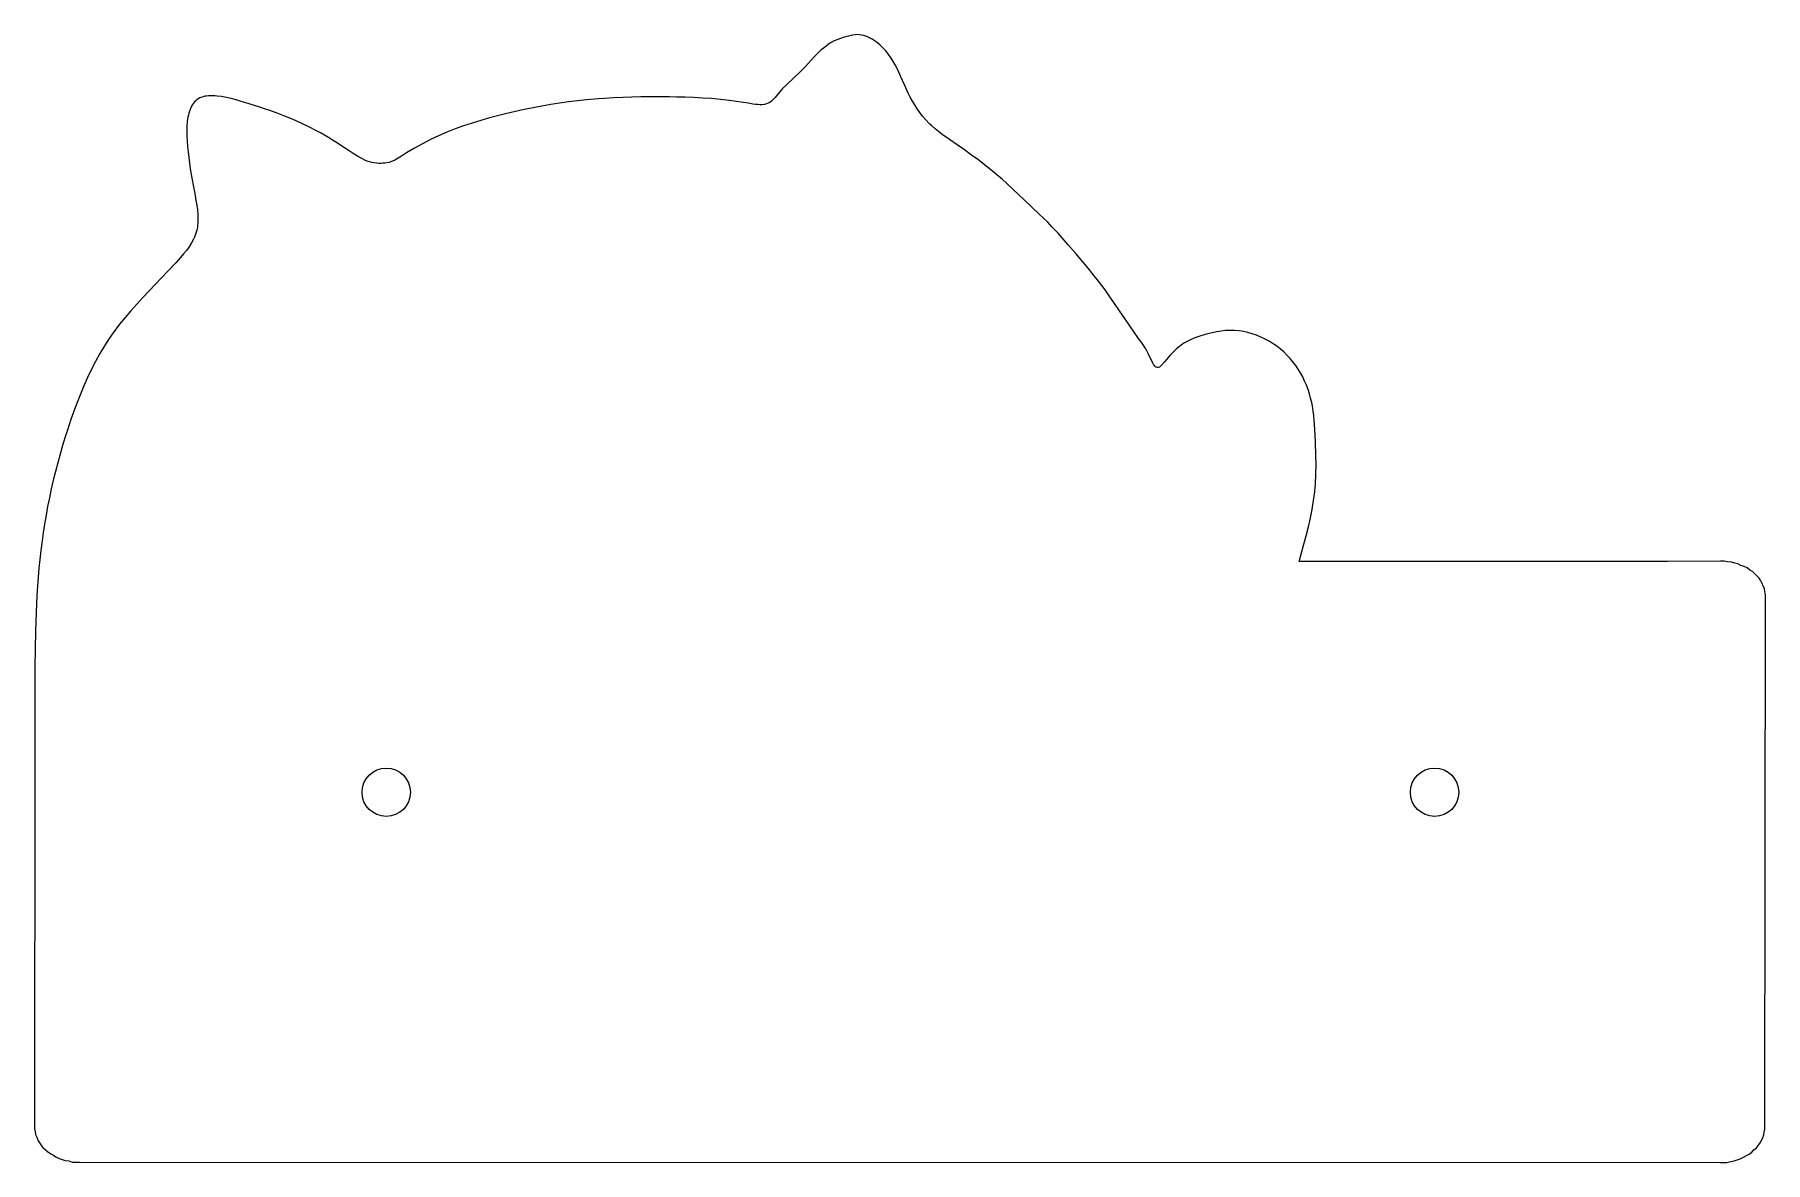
# Model space of a CAD drawing. Header units: centimetres. Extents: x -136.4 to -51.8, y -35.2 to 27.5.
# Drawn here: x -63.24 to -51.8, y -4.58 to 2.87 of the extents above; entities that cross this region are included whole.
import ezdxf

# ---------------------------------------------------------------- set-up
doc = ezdxf.new("R2010")
doc.units = ezdxf.units.CM
doc.header["$MEASUREMENT"] = 0
doc.layers.add('Layer 1', color=7, linetype='Continuous')

msp = doc.modelspace()

# ---------------------------------------------------------------- linework, layer by layer
at = {"layer": 'Layer 1', "lineweight": 9}
msp.add_open_spline([(-54.88475, -0.61235), (-54.88475, -0.61235), (-54.85263, -0.49837), (-54.85263, -0.49837), (-54.85263, -0.49837), (-54.83734, -0.44117), (-54.83734, -0.44117), (-54.83734, -0.44117), (-54.82296, -0.38374), (-54.82296, -0.38374), (-54.82296, -0.38374), (-54.81159, -0.33427), (-54.81159, -0.33427), (-54.81159, -0.33427), (-54.79817, -0.26784), (-54.79817, -0.26784), (-54.79817, -0.26784), (-54.78838, -0.20937), (-54.78838, -0.20937), (-54.78838, -0.20937), (-54.78076, -0.15066), (-54.78076, -0.15066), (-54.78076, -0.15066), (-54.77786, -0.12122), (-54.77786, -0.12122), (-54.77786, -0.12122), (-54.77641, -0.10329), (-54.77641, -0.10329), (-54.77641, -0.10329), (-54.77303, -0.0327), (-54.77303, -0.0327), (-54.77303, -0.0327), (-54.77248, 0.02646), (-54.77248, 0.02646), (-54.77248, 0.02646), (-54.7734, 0.08568), (-54.7734, 0.08568), (-54.7734, 0.08568), (-54.77641, 0.17968), (-54.77641, 0.17968), (-54.77641, 0.17968), (-54.77986, 0.26352), (-54.77986, 0.26352), (-54.77986, 0.26352), (-54.78398, 0.3226), (-54.78398, 0.3226), (-54.78398, 0.3226), (-54.78697, 0.35203), (-54.78697, 0.35203), (-54.78697, 0.35203), (-54.79076, 0.38138), (-54.79076, 0.38138), (-54.79076, 0.38138), (-54.79649, 0.416), (-54.79649, 0.416), (-54.79649, 0.416), (-54.80131, 0.4397), (-54.80131, 0.4397), (-54.80131, 0.4397), (-54.80825, 0.4686), (-54.80825, 0.4686), (-54.80825, 0.4686), (-54.81636, 0.49724), (-54.81636, 0.49724), (-54.81636, 0.49724), (-54.82563, 0.52553), (-54.82563, 0.52553), (-54.82563, 0.52553), (-54.8361, 0.5534), (-54.8361, 0.5534), (-54.8361, 0.5534), (-54.84779, 0.58079), (-54.84779, 0.58079), (-54.84779, 0.58079), (-54.86073, 0.6076), (-54.86073, 0.6076), (-54.86073, 0.6076), (-54.87895, 0.64062), (-54.87895, 0.64062), (-54.87895, 0.64062), (-54.89041, 0.6592), (-54.89041, 0.6592), (-54.89041, 0.6592), (-54.90717, 0.68385), (-54.90717, 0.68385), (-54.90717, 0.68385), (-54.92516, 0.70763), (-54.92516, 0.70763), (-54.92516, 0.70763), (-54.94436, 0.73049), (-54.94436, 0.73049), (-54.94436, 0.73049), (-54.96474, 0.75234), (-54.96474, 0.75234), (-54.96474, 0.75234), (-54.98624, 0.77311), (-54.98624, 0.77311), (-54.98624, 0.77311), (-55.00887, 0.79277), (-55.00887, 0.79277), (-55.00887, 0.79277), (-55.03257, 0.81121), (-55.03257, 0.81121), (-55.03257, 0.81121), (-55.05493, 0.82681), (-55.05493, 0.82681), (-55.05493, 0.82681), (-55.08305, 0.84421), (-55.08305, 0.84421), (-55.08305, 0.84421), (-55.10969, 0.85863), (-55.10969, 0.85863), (-55.10969, 0.85863), (-55.1371, 0.87157), (-55.1371, 0.87157), (-55.1371, 0.87157), (-55.16518, 0.88297), (-55.16518, 0.88297), (-55.16518, 0.88297), (-55.1938, 0.89276), (-55.1938, 0.89276), (-55.1938, 0.89276), (-55.22285, 0.90087), (-55.22285, 0.90087), (-55.22285, 0.90087), (-55.25223, 0.90723), (-55.25223, 0.90723), (-55.25223, 0.90723), (-55.28182, 0.91178), (-55.28182, 0.91178), (-55.28182, 0.91178), (-55.31148, 0.91444), (-55.31148, 0.91444), (-55.31148, 0.91444), (-55.33144, 0.91514), (-55.33144, 0.91514), (-55.33144, 0.91514), (-55.37069, 0.91393), (-55.37069, 0.91393), (-55.37069, 0.91393), (-55.40015, 0.91096), (-55.40015, 0.91096), (-55.40015, 0.91096), (-55.42953, 0.90641), (-55.42953, 0.90641), (-55.42953, 0.90641), (-55.45884, 0.90045), (-55.45884, 0.90045), (-55.45884, 0.90045), (-55.48809, 0.89325), (-55.48809, 0.89325), (-55.48809, 0.89325), (-55.50604, 0.8883), (-55.50604, 0.8883), (-55.50604, 0.8883), (-55.54625, 0.87577), (-55.54625, 0.87577), (-55.54625, 0.87577), (-55.57466, 0.8654), (-55.57466, 0.8654), (-55.57466, 0.8654), (-55.60215, 0.85376), (-55.60215, 0.85376), (-55.60215, 0.85376), (-55.62834, 0.84072), (-55.62834, 0.84072), (-55.62834, 0.84072), (-55.64558, 0.83075), (-55.64558, 0.83075), (-55.64558, 0.83075), (-55.65286, 0.82614), (-55.65286, 0.82614), (-55.65286, 0.82614), (-55.67566, 0.8099), (-55.67566, 0.8099), (-55.67566, 0.8099), (-55.69721, 0.79187), (-55.69721, 0.79187), (-55.69721, 0.79187), (-55.71801, 0.77195), (-55.71801, 0.77195), (-55.71801, 0.77195), (-55.73857, 0.75001), (-55.73857, 0.75001), (-55.73857, 0.75001), (-55.75941, 0.72593), (-55.75941, 0.72593), (-55.75941, 0.72593), (-55.77438, 0.70781), (-55.77438, 0.70781), (-55.77438, 0.70781), (-55.79209, 0.68685), (-55.79209, 0.68685), (-55.79209, 0.68685), (-55.7976, 0.68123), (-55.7976, 0.68123), (-55.7976, 0.68123), (-55.80304, 0.67643), (-55.80304, 0.67643), (-55.80304, 0.67643), (-55.80839, 0.6727), (-55.80839, 0.6727), (-55.80839, 0.6727), (-55.81525, 0.6698), (-55.81525, 0.6698), (-55.81525, 0.6698), (-55.8187, 0.66932), (-55.8187, 0.66932), (-55.8187, 0.66932), (-55.82362, 0.6699), (-55.82362, 0.6699), (-55.82362, 0.6699), (-55.82841, 0.67186), (-55.82841, 0.67186), (-55.82841, 0.67186), (-55.83305, 0.67507), (-55.83305, 0.67507), (-55.83305, 0.67507), (-55.83757, 0.67941), (-55.83757, 0.67941), (-55.83757, 0.67941), (-55.84199, 0.68476), (-55.84199, 0.68476), (-55.84199, 0.68476), (-55.8463, 0.69097), (-55.8463, 0.69097), (-55.8463, 0.69097), (-55.85054, 0.69792), (-55.85054, 0.69792), (-55.85054, 0.69792), (-55.85876, 0.71354), (-55.85876, 0.71354), (-55.85876, 0.71354), (-55.87468, 0.74803), (-55.87468, 0.74803), (-55.87468, 0.74803), (-55.88182, 0.76339), (-55.88182, 0.76339), (-55.88182, 0.76339), (-55.89042, 0.78032), (-55.89042, 0.78032), (-55.89042, 0.78032), (-55.89836, 0.79445), (-55.89836, 0.79445), (-55.89836, 0.79445), (-55.90633, 0.80749), (-55.90633, 0.80749), (-55.90633, 0.80749), (-55.91434, 0.81966), (-55.91434, 0.81966), (-55.91434, 0.81966), (-55.92238, 0.83118), (-55.92238, 0.83118), (-55.92238, 0.83118), (-55.94535, 0.86227), (-55.94535, 0.86227), (-55.94535, 0.86227), (-55.95475, 0.87506), (-55.95475, 0.87506), (-55.95475, 0.87506), (-55.97105, 0.8977), (-55.97105, 0.8977), (-55.97105, 0.8977), (-56.00388, 0.94481), (-56.00388, 0.94481), (-56.00388, 0.94481), (-56.03706, 0.99375), (-56.03706, 0.99375), (-56.03706, 0.99375), (-56.07069, 1.04378), (-56.07069, 1.04378), (-56.07069, 1.04378), (-56.10479, 1.09418), (-56.10479, 1.09418), (-56.10479, 1.09418), (-56.13944, 1.14421), (-56.13944, 1.14421), (-56.13944, 1.14421), (-56.16739, 1.18319), (-56.16739, 1.18319), (-56.16739, 1.18319), (-56.21063, 1.2406), (-56.21063, 1.2406), (-56.21063, 1.2406), (-56.24722, 1.28698), (-56.24722, 1.28698), (-56.24722, 1.28698), (-56.2682, 1.31293), (-56.2682, 1.31293), (-56.2682, 1.31293), (-56.36072, 1.42361), (-56.36072, 1.42361), (-56.36072, 1.42361), (-56.41021, 1.48096), (-56.41021, 1.48096), (-56.41021, 1.48096), (-56.47808, 1.55759), (-56.47808, 1.55759), (-56.47808, 1.55759), (-56.51841, 1.60106), (-56.51841, 1.60106), (-56.51841, 1.60106), (-56.5466, 1.63017), (-56.5466, 1.63017), (-56.5466, 1.63017), (-56.60242, 1.68473), (-56.60242, 1.68473), (-56.60242, 1.68473), (-56.70187, 1.77789), (-56.70187, 1.77789), (-56.70187, 1.77789), (-56.77521, 1.84753), (-56.77521, 1.84753), (-56.77521, 1.84753), (-56.81859, 1.88799), (-56.81859, 1.88799), (-56.81859, 1.88799), (-56.84574, 1.91248), (-56.84574, 1.91248), (-56.84574, 1.91248), (-56.9082, 1.9658), (-56.9082, 1.9658), (-56.9082, 1.9658), (-56.95448, 2.00301), (-56.95448, 2.00301), (-56.95448, 2.00301), (-57.00898, 2.04489), (-57.00898, 2.04489), (-57.00898, 2.04489), (-57.0491, 2.07465), (-57.0491, 2.07465), (-57.0491, 2.07465), (-57.09727, 2.1093), (-57.09727, 2.1093), (-57.09727, 2.1093), (-57.14486, 2.14242), (-57.14486, 2.14242), (-57.14486, 2.14242), (-57.19537, 2.17685), (-57.19537, 2.17685), (-57.19537, 2.17685), (-57.24402, 2.21124), (-57.24402, 2.21124), (-57.24402, 2.21124), (-57.26771, 2.22915), (-57.26771, 2.22915), (-57.26771, 2.22915), (-57.29075, 2.24778), (-57.29075, 2.24778), (-57.29075, 2.24778), (-57.31298, 2.26728), (-57.31298, 2.26728), (-57.31298, 2.26728), (-57.3254, 2.27905), (-57.3254, 2.27905), (-57.3254, 2.27905), (-57.35444, 2.30949), (-57.35444, 2.30949), (-57.35444, 2.30949), (-57.3736, 2.33217), (-57.3736, 2.33217), (-57.3736, 2.33217), (-57.39175, 2.35574), (-57.39175, 2.35574), (-57.39175, 2.35574), (-57.4089, 2.38013), (-57.4089, 2.38013), (-57.4089, 2.38013), (-57.42506, 2.40522), (-57.42506, 2.40522), (-57.42506, 2.40522), (-57.44026, 2.43093), (-57.44026, 2.43093), (-57.44026, 2.43093), (-57.45464, 2.45738), (-57.45464, 2.45738), (-57.45464, 2.45738), (-57.46789, 2.48376), (-57.46789, 2.48376), (-57.46789, 2.48376), (-57.49278, 2.53774), (-57.49278, 2.53774), (-57.49278, 2.53774), (-57.51674, 2.5919), (-57.51674, 2.5919), (-57.51674, 2.5919), (-57.54028, 2.64253), (-57.54028, 2.64253), (-57.54028, 2.64253), (-57.55499, 2.67131), (-57.55499, 2.67131), (-57.55499, 2.67131), (-57.56943, 2.69686), (-57.56943, 2.69686), (-57.56943, 2.69686), (-57.58526, 2.72183), (-57.58526, 2.72183), (-57.58526, 2.72183), (-57.60286, 2.74618), (-57.60286, 2.74618), (-57.60286, 2.74618), (-57.61598, 2.7623), (-57.61598, 2.7623), (-57.61598, 2.7623), (-57.63323, 2.7813), (-57.63323, 2.7813), (-57.63323, 2.7813), (-57.64445, 2.79245), (-57.64445, 2.79245), (-57.64445, 2.79245), (-57.65615, 2.8032), (-57.65615, 2.8032), (-57.65615, 2.8032), (-57.6683, 2.81345), (-57.6683, 2.81345), (-57.6683, 2.81345), (-57.68083, 2.82313), (-57.68083, 2.82313), (-57.68083, 2.82313), (-57.69373, 2.83215), (-57.69373, 2.83215), (-57.69373, 2.83215), (-57.70696, 2.84042), (-57.70696, 2.84042), (-57.70696, 2.84042), (-57.72048, 2.84785), (-57.72048, 2.84785), (-57.72048, 2.84785), (-57.73423, 2.85437), (-57.73423, 2.85437), (-57.73423, 2.85437), (-57.7482, 2.8599), (-57.7482, 2.8599), (-57.7482, 2.8599), (-57.76232, 2.86435), (-57.76232, 2.86435), (-57.76232, 2.86435), (-57.77658, 2.86762), (-57.77658, 2.86762), (-57.77658, 2.86762), (-57.79092, 2.86963), (-57.79092, 2.86963), (-57.79092, 2.86963), (-57.80862, 2.87028), (-57.80862, 2.87028), (-57.80862, 2.87028), (-57.81971, 2.8696), (-57.81971, 2.8696), (-57.81971, 2.8696), (-57.83411, 2.86759), (-57.83411, 2.86759), (-57.83411, 2.86759), (-57.84847, 2.86445), (-57.84847, 2.86445), (-57.84847, 2.86445), (-57.86281, 2.86041), (-57.86281, 2.86041), (-57.86281, 2.86041), (-57.89895, 2.85025), (-57.89895, 2.85025), (-57.89895, 2.85025), (-57.93313, 2.83794), (-57.93313, 2.83794), (-57.93313, 2.83794), (-57.95777, 2.82949), (-57.95777, 2.82949), (-57.95777, 2.82949), (-57.97865, 2.818), (-57.97865, 2.818), (-57.97865, 2.818), (-57.99431, 2.80636), (-57.99431, 2.80636), (-57.99431, 2.80636), (-58.01308, 2.79234), (-58.01308, 2.79234), (-58.01308, 2.79234), (-58.02205, 2.78623), (-58.02205, 2.78623), (-58.02205, 2.78623), (-58.03665, 2.77507), (-58.03665, 2.77507), (-58.03665, 2.77507), (-58.04781, 2.76555), (-58.04781, 2.76555), (-58.04781, 2.76555), (-58.06915, 2.74511), (-58.06915, 2.74511), (-58.06915, 2.74511), (-58.08962, 2.72341), (-58.08962, 2.72341), (-58.08962, 2.72341), (-58.10967, 2.70108), (-58.10967, 2.70108), (-58.10967, 2.70108), (-58.12751, 2.68127), (-58.12751, 2.68127), (-58.12751, 2.68127), (-58.1503, 2.65705), (-58.1503, 2.65705), (-58.1503, 2.65705), (-58.19241, 2.61518), (-58.19241, 2.61518), (-58.19241, 2.61518), (-58.22073, 2.58848), (-58.22073, 2.58848), (-58.22073, 2.58848), (-58.27805, 2.53473), (-58.27805, 2.53473), (-58.27805, 2.53473), (-58.29888, 2.51343), (-58.29888, 2.51343), (-58.29888, 2.51343), (-58.32007, 2.48961), (-58.32007, 2.48961), (-58.32007, 2.48961), (-58.3388, 2.46663), (-58.3388, 2.46663), (-58.3388, 2.46663), (-58.3487, 2.45474), (-58.3487, 2.45474), (-58.3487, 2.45474), (-58.35888, 2.44347), (-58.35888, 2.44347), (-58.35888, 2.44347), (-58.36947, 2.43318), (-58.36947, 2.43318), (-58.36947, 2.43318), (-58.38063, 2.42424), (-58.38063, 2.42424), (-58.38063, 2.42424), (-58.39344, 2.41658), (-58.39344, 2.41658), (-58.39344, 2.41658), (-58.40528, 2.41187), (-58.40528, 2.41187), (-58.40528, 2.41187), (-58.41882, 2.40858), (-58.41882, 2.40858), (-58.41882, 2.40858), (-58.43307, 2.40693), (-58.43307, 2.40693), (-58.43307, 2.40693), (-58.44785, 2.40666), (-58.44785, 2.40666), (-58.44785, 2.40666), (-58.4631, 2.40751), (-58.4631, 2.40751), (-58.4631, 2.40751), (-58.47868, 2.40923), (-58.47868, 2.40923), (-58.47868, 2.40923), (-58.49449, 2.41157), (-58.49449, 2.41157), (-58.49449, 2.41157), (-58.5238, 2.41658), (-58.5238, 2.41658), (-58.5238, 2.41658), (-58.55779, 2.42227), (-58.55779, 2.42227), (-58.55779, 2.42227), (-58.58893, 2.42706), (-58.58893, 2.42706), (-58.58893, 2.42706), (-58.65011, 2.43534), (-58.65011, 2.43534), (-58.65011, 2.43534), (-58.71012, 2.44204), (-58.71012, 2.44204), (-58.71012, 2.44204), (-58.76919, 2.44732), (-58.76919, 2.44732), (-58.76919, 2.44732), (-58.82759, 2.45136), (-58.82759, 2.45136), (-58.82759, 2.45136), (-58.88555, 2.45436), (-58.88555, 2.45436), (-58.88555, 2.45436), (-58.94332, 2.45646), (-58.94332, 2.45646), (-58.94332, 2.45646), (-59.00117, 2.45785), (-59.00117, 2.45785), (-59.00117, 2.45785), (-59.04548, 2.45854), (-59.04548, 2.45854), (-59.04548, 2.45854), (-59.11798, 2.45911), (-59.11798, 2.45911), (-59.11798, 2.45911), (-59.17704, 2.45902), (-59.17704, 2.45902), (-59.17704, 2.45902), (-59.23641, 2.45838), (-59.23641, 2.45838), (-59.23641, 2.45838), (-59.29603, 2.45712), (-59.29603, 2.45712), (-59.29603, 2.45712), (-59.35581, 2.45515), (-59.35581, 2.45515), (-59.35581, 2.45515), (-59.41566, 2.45242), (-59.41566, 2.45242), (-59.41566, 2.45242), (-59.47548, 2.44886), (-59.47548, 2.44886), (-59.47548, 2.44886), (-59.51593, 2.44594), (-59.51593, 2.44594), (-59.51593, 2.44594), (-59.59479, 2.43899), (-59.59479, 2.43899), (-59.59479, 2.43899), (-59.65419, 2.43266), (-59.65419, 2.43266), (-59.65419, 2.43266), (-59.71343, 2.4254), (-59.71343, 2.4254), (-59.71343, 2.4254), (-59.77248, 2.4172), (-59.77248, 2.4172), (-59.77248, 2.4172), (-59.83133, 2.40809), (-59.83133, 2.40809), (-59.83133, 2.40809), (-59.88999, 2.39808), (-59.88999, 2.39808), (-59.88999, 2.39808), (-59.94843, 2.38717), (-59.94843, 2.38717), (-59.94843, 2.38717), (-60.00668, 2.37537), (-60.00668, 2.37537), (-60.00668, 2.37537), (-60.06467, 2.36269), (-60.06467, 2.36269), (-60.06467, 2.36269), (-60.12245, 2.34914), (-60.12245, 2.34914), (-60.12245, 2.34914), (-60.19262, 2.33142), (-60.19262, 2.33142), (-60.19262, 2.33142), (-60.23726, 2.31942), (-60.23726, 2.31942), (-60.23726, 2.31942), (-60.29425, 2.30316), (-60.29425, 2.30316), (-60.29425, 2.30316), (-60.35089, 2.28577), (-60.35089, 2.28577), (-60.35089, 2.28577), (-60.40712, 2.26711), (-60.40712, 2.26711), (-60.40712, 2.26711), (-60.46289, 2.24702), (-60.46289, 2.24702), (-60.46289, 2.24702), (-60.51813, 2.22535), (-60.51813, 2.22535), (-60.51813, 2.22535), (-60.57281, 2.20197), (-60.57281, 2.20197), (-60.57281, 2.20197), (-60.62685, 2.1767), (-60.62685, 2.1767), (-60.62685, 2.1767), (-60.68021, 2.14941), (-60.68021, 2.14941), (-60.68021, 2.14941), (-60.73281, 2.11996), (-60.73281, 2.11996), (-60.73281, 2.11996), (-60.75883, 2.10435), (-60.75883, 2.10435), (-60.75883, 2.10435), (-60.78463, 2.08816), (-60.78463, 2.08816), (-60.78463, 2.08816), (-60.81765, 2.06632), (-60.81765, 2.06632), (-60.81765, 2.06632), (-60.86206, 2.03983), (-60.86206, 2.03983), (-60.86206, 2.03983), (-60.87702, 2.03316), (-60.87702, 2.03316), (-60.87702, 2.03316), (-60.89057, 2.02859), (-60.89057, 2.02859), (-60.89057, 2.02859), (-60.89953, 2.02598), (-60.89953, 2.02598), (-60.89953, 2.02598), (-60.91565, 2.02231), (-60.91565, 2.02231), (-60.91565, 2.02231), (-60.92807, 2.0211), (-60.92807, 2.0211), (-60.92807, 2.0211), (-60.94083, 2.02003), (-60.94083, 2.02003), (-60.94083, 2.02003), (-60.95397, 2.01944), (-60.95397, 2.01944), (-60.95397, 2.01944), (-60.96702, 2.01925), (-60.96702, 2.01925), (-60.96702, 2.01925), (-60.98086, 2.02017), (-60.98086, 2.02017), (-60.98086, 2.02017), (-61.00148, 2.02343), (-61.00148, 2.02343), (-61.00148, 2.02343), (-61.0108, 2.02501), (-61.0108, 2.02501), (-61.0108, 2.02501), (-61.02288, 2.02792), (-61.02288, 2.02792), (-61.02288, 2.02792), (-61.03769, 2.03134), (-61.03769, 2.03134), (-61.03769, 2.03134), (-61.05119, 2.03676), (-61.05119, 2.03676), (-61.05119, 2.03676), (-61.07964, 2.05077), (-61.07964, 2.05077), (-61.07964, 2.05077), (-61.10812, 2.06672), (-61.10812, 2.06672), (-61.10812, 2.06672), (-61.13655, 2.08408), (-61.13655, 2.08408), (-61.13655, 2.08408), (-61.16483, 2.1023), (-61.16483, 2.1023), (-61.16483, 2.1023), (-61.22472, 2.142), (-61.22472, 2.142), (-61.22472, 2.142), (-61.24776, 2.15692), (-61.24776, 2.15692), (-61.24776, 2.15692), (-61.27461, 2.1738), (-61.27461, 2.1738), (-61.27461, 2.1738), (-61.30109, 2.18995), (-61.30109, 2.18995), (-61.30109, 2.18995), (-61.32729, 2.2054), (-61.32729, 2.2054), (-61.32729, 2.2054), (-61.35324, 2.22017), (-61.35324, 2.22017), (-61.35324, 2.22017), (-61.37902, 2.23433), (-61.37902, 2.23433), (-61.37902, 2.23433), (-61.4303, 2.26093), (-61.4303, 2.26093), (-61.4303, 2.26093), (-61.48154, 2.28553), (-61.48154, 2.28553), (-61.48154, 2.28553), (-61.53326, 2.30846), (-61.53326, 2.30846), (-61.53326, 2.30846), (-61.58589, 2.33006), (-61.58589, 2.33006), (-61.58589, 2.33006), (-61.63989, 2.35067), (-61.63989, 2.35067), (-61.63989, 2.35067), (-61.69574, 2.37058), (-61.69574, 2.37058), (-61.69574, 2.37058), (-61.72451, 2.38039), (-61.72451, 2.38039), (-61.72451, 2.38039), (-61.7539, 2.39016), (-61.7539, 2.39016), (-61.7539, 2.39016), (-61.784, 2.39992), (-61.784, 2.39992), (-61.784, 2.39992), (-61.82566, 2.41312), (-61.82566, 2.41312), (-61.82566, 2.41312), (-61.84648, 2.41958), (-61.84648, 2.41958), (-61.84648, 2.41958), (-61.87872, 2.42932), (-61.87872, 2.42932), (-61.87872, 2.42932), (-61.91124, 2.43861), (-61.91124, 2.43861), (-61.91124, 2.43861), (-61.9437, 2.44709), (-61.9437, 2.44709), (-61.9437, 2.44709), (-61.97577, 2.45444), (-61.97577, 2.45444), (-61.97577, 2.45444), (-62.00709, 2.46034), (-62.00709, 2.46034), (-62.00709, 2.46034), (-62.03737, 2.46442), (-62.03737, 2.46442), (-62.03737, 2.46442), (-62.05201, 2.46571), (-62.05201, 2.46571), (-62.05201, 2.46571), (-62.06625, 2.46639), (-62.06625, 2.46639), (-62.06625, 2.46639), (-62.08004, 2.46647), (-62.08004, 2.46647), (-62.08004, 2.46647), (-62.09337, 2.46589), (-62.09337, 2.46589), (-62.09337, 2.46589), (-62.10618, 2.46461), (-62.10618, 2.46461), (-62.10618, 2.46461), (-62.11844, 2.46258), (-62.11844, 2.46258), (-62.11844, 2.46258), (-62.1301, 2.45978), (-62.1301, 2.45978), (-62.1301, 2.45978), (-62.14449, 2.4548), (-62.14449, 2.4548), (-62.14449, 2.4548), (-62.15143, 2.45165), (-62.15143, 2.45165), (-62.15143, 2.45165), (-62.16107, 2.4463), (-62.16107, 2.4463), (-62.16107, 2.4463), (-62.17005, 2.4401), (-62.17005, 2.4401), (-62.17005, 2.4401), (-62.17837, 2.43311), (-62.17837, 2.43311), (-62.17837, 2.43311), (-62.18606, 2.42533), (-62.18606, 2.42533), (-62.18606, 2.42533), (-62.19313, 2.4168), (-62.19313, 2.4168), (-62.19313, 2.4168), (-62.19961, 2.40755), (-62.19961, 2.40755), (-62.19961, 2.40755), (-62.20551, 2.39759), (-62.20551, 2.39759), (-62.20551, 2.39759), (-62.21085, 2.38699), (-62.21085, 2.38699), (-62.21085, 2.38699), (-62.21565, 2.37572), (-62.21565, 2.37572), (-62.21565, 2.37572), (-62.21991, 2.36384), (-62.21991, 2.36384), (-62.21991, 2.36384), (-62.22367, 2.35137), (-62.22367, 2.35137), (-62.22367, 2.35137), (-62.22695, 2.33835), (-62.22695, 2.33835), (-62.22695, 2.33835), (-62.22974, 2.3248), (-62.22974, 2.3248), (-62.22974, 2.3248), (-62.23208, 2.31074), (-62.23208, 2.31074), (-62.23208, 2.31074), (-62.23399, 2.2962), (-62.23399, 2.2962), (-62.23399, 2.2962), (-62.23655, 2.26581), (-62.23655, 2.26581), (-62.23655, 2.26581), (-62.23759, 2.23384), (-62.23759, 2.23384), (-62.23759, 2.23384), (-62.23724, 2.20051), (-62.23724, 2.20051), (-62.23724, 2.20051), (-62.23564, 2.16604), (-62.23564, 2.16604), (-62.23564, 2.16604), (-62.23293, 2.13065), (-62.23293, 2.13065), (-62.23293, 2.13065), (-62.22925, 2.09457), (-62.22925, 2.09457), (-62.22925, 2.09457), (-62.22477, 2.05801), (-62.22477, 2.05801), (-62.22477, 2.05801), (-62.21389, 1.98433), (-62.21389, 1.98433), (-62.21389, 1.98433), (-62.20144, 1.91138), (-62.20144, 1.91138), (-62.20144, 1.91138), (-62.19498, 1.87573), (-62.19498, 1.87573), (-62.19498, 1.87573), (-62.18665, 1.83053), (-62.18665, 1.83053), (-62.18665, 1.83053), (-62.18233, 1.80715), (-62.18233, 1.80715), (-62.18233, 1.80715), (-62.17652, 1.77448), (-62.17652, 1.77448), (-62.17652, 1.77448), (-62.17143, 1.74281), (-62.17143, 1.74281), (-62.17143, 1.74281), (-62.16736, 1.71213), (-62.16736, 1.71213), (-62.16736, 1.71213), (-62.16461, 1.68232), (-62.16461, 1.68232), (-62.16461, 1.68232), (-62.16347, 1.65335), (-62.16347, 1.65335), (-62.16347, 1.65335), (-62.16424, 1.62516), (-62.16424, 1.62516), (-62.16424, 1.62516), (-62.16544, 1.61133), (-62.16544, 1.61133), (-62.16544, 1.61133), (-62.16723, 1.59768), (-62.16723, 1.59768), (-62.16723, 1.59768), (-62.16964, 1.58418), (-62.16964, 1.58418), (-62.16964, 1.58418), (-62.1727, 1.57084), (-62.1727, 1.57084), (-62.1727, 1.57084), (-62.17648, 1.55765), (-62.17648, 1.55765), (-62.17648, 1.55765), (-62.17871, 1.55087), (-62.17871, 1.55087), (-62.17871, 1.55087), (-62.18622, 1.53166), (-62.18622, 1.53166), (-62.18622, 1.53166), (-62.19214, 1.51886), (-62.19214, 1.51886), (-62.19214, 1.51886), (-62.20585, 1.49363), (-62.20585, 1.49363), (-62.20585, 1.49363), (-62.22173, 1.46888), (-62.22173, 1.46888), (-62.22173, 1.46888), (-62.23937, 1.44456), (-62.23937, 1.44456), (-62.23937, 1.44456), (-62.25842, 1.42065), (-62.25842, 1.42065), (-62.25842, 1.42065), (-62.27848, 1.39711), (-62.27848, 1.39711), (-62.27848, 1.39711), (-62.30957, 1.36249), (-62.30957, 1.36249), (-62.30957, 1.36249), (-62.36207, 1.30611), (-62.36207, 1.30611), (-62.36207, 1.30611), (-62.40403, 1.26205), (-62.40403, 1.26205), (-62.40403, 1.26205), (-62.44577, 1.21861), (-62.44577, 1.21861), (-62.44577, 1.21861), (-62.52785, 1.13254), (-62.52785, 1.13254), (-62.52785, 1.13254), (-62.56784, 1.08941), (-62.56784, 1.08941), (-62.56784, 1.08941), (-62.60687, 1.04587), (-62.60687, 1.04587), (-62.60687, 1.04587), (-62.64474, 1.00163), (-62.64474, 1.00163), (-62.64474, 1.00163), (-62.68129, 0.95648), (-62.68129, 0.95648), (-62.68129, 0.95648), (-62.72475, 0.89843), (-62.72475, 0.89843), (-62.72475, 0.89843), (-62.74967, 0.86239), (-62.74967, 0.86239), (-62.74967, 0.86239), (-62.78132, 0.8132), (-62.78132, 0.8132), (-62.78132, 0.8132), (-62.81136, 0.76271), (-62.81136, 0.76271), (-62.81136, 0.76271), (-62.83987, 0.71105), (-62.83987, 0.71105), (-62.83987, 0.71105), (-62.86692, 0.6583), (-62.86692, 0.6583), (-62.86692, 0.6583), (-62.8926, 0.60461), (-62.8926, 0.60461), (-62.8926, 0.60461), (-62.91698, 0.5501), (-62.91698, 0.5501), (-62.91698, 0.5501), (-62.94015, 0.49485), (-62.94015, 0.49485), (-62.94015, 0.49485), (-62.96217, 0.43903), (-62.96217, 0.43903), (-62.96217, 0.43903), (-62.98314, 0.38271), (-62.98314, 0.38271), (-62.98314, 0.38271), (-63.00313, 0.32604), (-63.00313, 0.32604), (-63.00313, 0.32604), (-63.02641, 0.25624), (-63.02641, 0.25624), (-63.02641, 0.25624), (-63.04047, 0.21209), (-63.04047, 0.21209), (-63.04047, 0.21209), (-63.05791, 0.15495), (-63.05791, 0.15495), (-63.05791, 0.15495), (-63.07455, 0.0977), (-63.07455, 0.0977), (-63.07455, 0.0977), (-63.09036, 0.04035), (-63.09036, 0.04035), (-63.09036, 0.04035), (-63.10535, -0.0171), (-63.10535, -0.0171), (-63.10535, -0.0171), (-63.11952, -0.07467), (-63.11952, -0.07467), (-63.11952, -0.07467), (-63.13286, -0.13234), (-63.13286, -0.13234), (-63.13286, -0.13234), (-63.14534, -0.19013), (-63.14534, -0.19013), (-63.14534, -0.19013), (-63.157, -0.24803), (-63.157, -0.24803), (-63.157, -0.24803), (-63.16781, -0.30605), (-63.16781, -0.30605), (-63.16781, -0.30605), (-63.17777, -0.36418), (-63.17777, -0.36418), (-63.17777, -0.36418), (-63.18686, -0.42245), (-63.18686, -0.42245), (-63.18686, -0.42245), (-63.19436, -0.47542), (-63.19436, -0.47542), (-63.19436, -0.47542), (-63.20248, -0.53935), (-63.20248, -0.53935), (-63.20248, -0.53935), (-63.20905, -0.59798), (-63.20905, -0.59798), (-63.20905, -0.59798), (-63.21485, -0.65672), (-63.21485, -0.65672), (-63.21485, -0.65672), (-63.21994, -0.71556), (-63.21994, -0.71556), (-63.21994, -0.71556), (-63.22434, -0.7745), (-63.22434, -0.7745), (-63.22434, -0.7745), (-63.22811, -0.83351), (-63.22811, -0.83351), (-63.22811, -0.83351), (-63.23398, -0.95176), (-63.23398, -0.95176), (-63.23398, -0.95176), (-63.23789, -1.07024), (-63.23789, -1.07024), (-63.23789, -1.07024), (-63.24023, -1.18889), (-63.24023, -1.18889), (-63.24023, -1.18889), (-63.24134, -1.30763), (-63.24134, -1.30763), (-63.24134, -1.30763), (-63.2414, -1.57861), (-63.2414, -1.57861), (-63.2414, -1.57861), (-63.2407, -1.90069), (-63.2407, -1.90069), (-63.2407, -1.90069), (-63.24323, -4.3443), (-63.24323, -4.3443)], degree=3, knots=[0, 0, 0, 0, 0.00268097, 0.00268097, 0.00268097, 0.00536193, 0.00536193, 0.00536193, 0.0080429, 0.0080429, 0.0080429, 0.01072386, 0.01072386, 0.01072386, 0.01340483, 0.01340483, 0.01340483, 0.01608579, 0.01608579, 0.01608579, 0.01876676, 0.01876676, 0.01876676, 0.02144772, 0.02144772, 0.02144772, 0.02412869, 0.02412869, 0.02412869, 0.02680965, 0.02680965, 0.02680965, 0.02949062, 0.02949062, 0.02949062, 0.03217158, 0.03217158, 0.03217158, 0.03485255, 0.03485255, 0.03485255, 0.03753351, 0.03753351, 0.03753351, 0.04021448, 0.04021448, 0.04021448, 0.04289544, 0.04289544, 0.04289544, 0.04557641, 0.04557641, 0.04557641, 0.04825737, 0.04825737, 0.04825737, 0.05093834, 0.05093834, 0.05093834, 0.0536193, 0.0536193, 0.0536193, 0.05630027, 0.05630027, 0.05630027, 0.05898123, 0.05898123, 0.05898123, 0.0616622, 0.0616622, 0.0616622, 0.06434316, 0.06434316, 0.06434316, 0.06702413, 0.06702413, 0.06702413, 0.06970509, 0.06970509, 0.06970509, 0.07238606, 0.07238606, 0.07238606, 0.07506702, 0.07506702, 0.07506702, 0.07774799, 0.07774799, 0.07774799, 0.08042895, 0.08042895, 0.08042895, 0.08310992, 0.08310992, 0.08310992, 0.08579088, 0.08579088, 0.08579088, 0.08847185, 0.08847185, 0.08847185, 0.09115282, 0.09115282, 0.09115282, 0.09383378, 0.09383378, 0.09383378, 0.09651475, 0.09651475, 0.09651475, 0.09919571, 0.09919571, 0.09919571, 0.10187668, 0.10187668, 0.10187668, 0.10455764, 0.10455764, 0.10455764, 0.10723861, 0.10723861, 0.10723861, 0.10991957, 0.10991957, 0.10991957, 0.11260054, 0.11260054, 0.11260054, 0.1152815, 0.1152815, 0.1152815, 0.11796247, 0.11796247, 0.11796247, 0.12064343, 0.12064343, 0.12064343, 0.1233244, 0.1233244, 0.1233244, 0.12600536, 0.12600536, 0.12600536, 0.12868633, 0.12868633, 0.12868633, 0.13136729, 0.13136729, 0.13136729, 0.13404826, 0.13404826, 0.13404826, 0.13672922, 0.13672922, 0.13672922, 0.13941019, 0.13941019, 0.13941019, 0.14209115, 0.14209115, 0.14209115, 0.14477212, 0.14477212, 0.14477212, 0.14745308, 0.14745308, 0.14745308, 0.15013405, 0.15013405, 0.15013405, 0.15281501, 0.15281501, 0.15281501, 0.15549598, 0.15549598, 0.15549598, 0.15817694, 0.15817694, 0.15817694, 0.16085791, 0.16085791, 0.16085791, 0.16353887, 0.16353887, 0.16353887, 0.16621984, 0.16621984, 0.16621984, 0.1689008, 0.1689008, 0.1689008, 0.17158177, 0.17158177, 0.17158177, 0.17426273, 0.17426273, 0.17426273, 0.1769437, 0.1769437, 0.1769437, 0.17962466, 0.17962466, 0.17962466, 0.18230563, 0.18230563, 0.18230563, 0.1849866, 0.1849866, 0.1849866, 0.18766756, 0.18766756, 0.18766756, 0.19034853, 0.19034853, 0.19034853, 0.19302949, 0.19302949, 0.19302949, 0.19571046, 0.19571046, 0.19571046, 0.19839142, 0.19839142, 0.19839142, 0.20107239, 0.20107239, 0.20107239, 0.20375335, 0.20375335, 0.20375335, 0.20643432, 0.20643432, 0.20643432, 0.20911528, 0.20911528, 0.20911528, 0.21179625, 0.21179625, 0.21179625, 0.21447721, 0.21447721, 0.21447721, 0.21715818, 0.21715818, 0.21715818, 0.21983914, 0.21983914, 0.21983914, 0.22252011, 0.22252011, 0.22252011, 0.22520107, 0.22520107, 0.22520107, 0.22788204, 0.22788204, 0.22788204, 0.230563, 0.230563, 0.230563, 0.23324397, 0.23324397, 0.23324397, 0.23592493, 0.23592493, 0.23592493, 0.2386059, 0.2386059, 0.2386059, 0.24128686, 0.24128686, 0.24128686, 0.24396783, 0.24396783, 0.24396783, 0.24664879, 0.24664879, 0.24664879, 0.24932976, 0.24932976, 0.24932976, 0.25201072, 0.25201072, 0.25201072, 0.25469169, 0.25469169, 0.25469169, 0.25737265, 0.25737265, 0.25737265, 0.26005362, 0.26005362, 0.26005362, 0.26273458, 0.26273458, 0.26273458, 0.26541555, 0.26541555, 0.26541555, 0.26809651, 0.26809651, 0.26809651, 0.27077748, 0.27077748, 0.27077748, 0.27345845, 0.27345845, 0.27345845, 0.27613941, 0.27613941, 0.27613941, 0.27882038, 0.27882038, 0.27882038, 0.28150134, 0.28150134, 0.28150134, 0.28418231, 0.28418231, 0.28418231, 0.28686327, 0.28686327, 0.28686327, 0.28954424, 0.28954424, 0.28954424, 0.2922252, 0.2922252, 0.2922252, 0.29490617, 0.29490617, 0.29490617, 0.29758713, 0.29758713, 0.29758713, 0.3002681, 0.3002681, 0.3002681, 0.30294906, 0.30294906, 0.30294906, 0.30563003, 0.30563003, 0.30563003, 0.30831099, 0.30831099, 0.30831099, 0.31099196, 0.31099196, 0.31099196, 0.31367292, 0.31367292, 0.31367292, 0.31635389, 0.31635389, 0.31635389, 0.31903485, 0.31903485, 0.31903485, 0.32171582, 0.32171582, 0.32171582, 0.32439678, 0.32439678, 0.32439678, 0.32707775, 0.32707775, 0.32707775, 0.32975871, 0.32975871, 0.32975871, 0.33243968, 0.33243968, 0.33243968, 0.33512064, 0.33512064, 0.33512064, 0.33780161, 0.33780161, 0.33780161, 0.34048257, 0.34048257, 0.34048257, 0.34316354, 0.34316354, 0.34316354, 0.3458445, 0.3458445, 0.3458445, 0.34852547, 0.34852547, 0.34852547, 0.35120643, 0.35120643, 0.35120643, 0.3538874, 0.3538874, 0.3538874, 0.35656836, 0.35656836, 0.35656836, 0.35924933, 0.35924933, 0.35924933, 0.36193029, 0.36193029, 0.36193029, 0.36461126, 0.36461126, 0.36461126, 0.36729223, 0.36729223, 0.36729223, 0.36997319, 0.36997319, 0.36997319, 0.37265416, 0.37265416, 0.37265416, 0.37533512, 0.37533512, 0.37533512, 0.37801609, 0.37801609, 0.37801609, 0.38069705, 0.38069705, 0.38069705, 0.38337802, 0.38337802, 0.38337802, 0.38605898, 0.38605898, 0.38605898, 0.38873995, 0.38873995, 0.38873995, 0.39142091, 0.39142091, 0.39142091, 0.39410188, 0.39410188, 0.39410188, 0.39678284, 0.39678284, 0.39678284, 0.39946381, 0.39946381, 0.39946381, 0.40214477, 0.40214477, 0.40214477, 0.40482574, 0.40482574, 0.40482574, 0.4075067, 0.4075067, 0.4075067, 0.41018767, 0.41018767, 0.41018767, 0.41286863, 0.41286863, 0.41286863, 0.4155496, 0.4155496, 0.4155496, 0.41823056, 0.41823056, 0.41823056, 0.42091153, 0.42091153, 0.42091153, 0.42359249, 0.42359249, 0.42359249, 0.42627346, 0.42627346, 0.42627346, 0.42895442, 0.42895442, 0.42895442, 0.43163539, 0.43163539, 0.43163539, 0.43431635, 0.43431635, 0.43431635, 0.43699732, 0.43699732, 0.43699732, 0.43967828, 0.43967828, 0.43967828, 0.44235925, 0.44235925, 0.44235925, 0.44504021, 0.44504021, 0.44504021, 0.44772118, 0.44772118, 0.44772118, 0.45040214, 0.45040214, 0.45040214, 0.45308311, 0.45308311, 0.45308311, 0.45576408, 0.45576408, 0.45576408, 0.45844504, 0.45844504, 0.45844504, 0.46112601, 0.46112601, 0.46112601, 0.46380697, 0.46380697, 0.46380697, 0.46648794, 0.46648794, 0.46648794, 0.4691689, 0.4691689, 0.4691689, 0.47184987, 0.47184987, 0.47184987, 0.47453083, 0.47453083, 0.47453083, 0.4772118, 0.4772118, 0.4772118, 0.47989276, 0.47989276, 0.47989276, 0.48257373, 0.48257373, 0.48257373, 0.48525469, 0.48525469, 0.48525469, 0.48793566, 0.48793566, 0.48793566, 0.49061662, 0.49061662, 0.49061662, 0.49329759, 0.49329759, 0.49329759, 0.49597855, 0.49597855, 0.49597855, 0.49865952, 0.49865952, 0.49865952, 0.50134048, 0.50134048, 0.50134048, 0.50402145, 0.50402145, 0.50402145, 0.50670241, 0.50670241, 0.50670241, 0.50938338, 0.50938338, 0.50938338, 0.51206434, 0.51206434, 0.51206434, 0.51474531, 0.51474531, 0.51474531, 0.51742627, 0.51742627, 0.51742627, 0.52010724, 0.52010724, 0.52010724, 0.5227882, 0.5227882, 0.5227882, 0.52546917, 0.52546917, 0.52546917, 0.52815013, 0.52815013, 0.52815013, 0.5308311, 0.5308311, 0.5308311, 0.53351206, 0.53351206, 0.53351206, 0.53619303, 0.53619303, 0.53619303, 0.53887399, 0.53887399, 0.53887399, 0.54155496, 0.54155496, 0.54155496, 0.54423592, 0.54423592, 0.54423592, 0.54691689, 0.54691689, 0.54691689, 0.54959786, 0.54959786, 0.54959786, 0.55227882, 0.55227882, 0.55227882, 0.55495979, 0.55495979, 0.55495979, 0.55764075, 0.55764075, 0.55764075, 0.56032172, 0.56032172, 0.56032172, 0.56300268, 0.56300268, 0.56300268, 0.56568365, 0.56568365, 0.56568365, 0.56836461, 0.56836461, 0.56836461, 0.57104558, 0.57104558, 0.57104558, 0.57372654, 0.57372654, 0.57372654, 0.57640751, 0.57640751, 0.57640751, 0.57908847, 0.57908847, 0.57908847, 0.58176944, 0.58176944, 0.58176944, 0.5844504, 0.5844504, 0.5844504, 0.58713137, 0.58713137, 0.58713137, 0.58981233, 0.58981233, 0.58981233, 0.5924933, 0.5924933, 0.5924933, 0.59517426, 0.59517426, 0.59517426, 0.59785523, 0.59785523, 0.59785523, 0.60053619, 0.60053619, 0.60053619, 0.60321716, 0.60321716, 0.60321716, 0.60589812, 0.60589812, 0.60589812, 0.60857909, 0.60857909, 0.60857909, 0.61126005, 0.61126005, 0.61126005, 0.61394102, 0.61394102, 0.61394102, 0.61662198, 0.61662198, 0.61662198, 0.61930295, 0.61930295, 0.61930295, 0.62198391, 0.62198391, 0.62198391, 0.62466488, 0.62466488, 0.62466488, 0.62734584, 0.62734584, 0.62734584, 0.63002681, 0.63002681, 0.63002681, 0.63270777, 0.63270777, 0.63270777, 0.63538874, 0.63538874, 0.63538874, 0.63806971, 0.63806971, 0.63806971, 0.64075067, 0.64075067, 0.64075067, 0.64343164, 0.64343164, 0.64343164, 0.6461126, 0.6461126, 0.6461126, 0.64879357, 0.64879357, 0.64879357, 0.65147453, 0.65147453, 0.65147453, 0.6541555, 0.6541555, 0.6541555, 0.65683646, 0.65683646, 0.65683646, 0.65951743, 0.65951743, 0.65951743, 0.66219839, 0.66219839, 0.66219839, 0.66487936, 0.66487936, 0.66487936, 0.66756032, 0.66756032, 0.66756032, 0.67024129, 0.67024129, 0.67024129, 0.67292225, 0.67292225, 0.67292225, 0.67560322, 0.67560322, 0.67560322, 0.67828418, 0.67828418, 0.67828418, 0.68096515, 0.68096515, 0.68096515, 0.68364611, 0.68364611, 0.68364611, 0.68632708, 0.68632708, 0.68632708, 0.68900804, 0.68900804, 0.68900804, 0.69168901, 0.69168901, 0.69168901, 0.69436997, 0.69436997, 0.69436997, 0.69705094, 0.69705094, 0.69705094, 0.6997319, 0.6997319, 0.6997319, 0.70241287, 0.70241287, 0.70241287, 0.70509383, 0.70509383, 0.70509383, 0.7077748, 0.7077748, 0.7077748, 0.71045576, 0.71045576, 0.71045576, 0.71313673, 0.71313673, 0.71313673, 0.71581769, 0.71581769, 0.71581769, 0.71849866, 0.71849866, 0.71849866, 0.72117962, 0.72117962, 0.72117962, 0.72386059, 0.72386059, 0.72386059, 0.72654155, 0.72654155, 0.72654155, 0.72922252, 0.72922252, 0.72922252, 0.73190349, 0.73190349, 0.73190349, 0.73458445, 0.73458445, 0.73458445, 0.73726542, 0.73726542, 0.73726542, 0.73994638, 0.73994638, 0.73994638, 0.74262735, 0.74262735, 0.74262735, 0.74530831, 0.74530831, 0.74530831, 0.74798928, 0.74798928, 0.74798928, 0.75067024, 0.75067024, 0.75067024, 0.75335121, 0.75335121, 0.75335121, 0.75603217, 0.75603217, 0.75603217, 0.75871314, 0.75871314, 0.75871314, 0.7613941, 0.7613941, 0.7613941, 0.76407507, 0.76407507, 0.76407507, 0.76675603, 0.76675603, 0.76675603, 0.769437, 0.769437, 0.769437, 0.77211796, 0.77211796, 0.77211796, 0.77479893, 0.77479893, 0.77479893, 0.77747989, 0.77747989, 0.77747989, 0.78016086, 0.78016086, 0.78016086, 0.78284182, 0.78284182, 0.78284182, 0.78552279, 0.78552279, 0.78552279, 0.78820375, 0.78820375, 0.78820375, 0.79088472, 0.79088472, 0.79088472, 0.79356568, 0.79356568, 0.79356568, 0.79624665, 0.79624665, 0.79624665, 0.79892761, 0.79892761, 0.79892761, 0.80160858, 0.80160858, 0.80160858, 0.80428954, 0.80428954, 0.80428954, 0.80697051, 0.80697051, 0.80697051, 0.80965147, 0.80965147, 0.80965147, 0.81233244, 0.81233244, 0.81233244, 0.8150134, 0.8150134, 0.8150134, 0.81769437, 0.81769437, 0.81769437, 0.82037534, 0.82037534, 0.82037534, 0.8230563, 0.8230563, 0.8230563, 0.82573727, 0.82573727, 0.82573727, 0.82841823, 0.82841823, 0.82841823, 0.8310992, 0.8310992, 0.8310992, 0.83378016, 0.83378016, 0.83378016, 0.83646113, 0.83646113, 0.83646113, 0.83914209, 0.83914209, 0.83914209, 0.84182306, 0.84182306, 0.84182306, 0.84450402, 0.84450402, 0.84450402, 0.84718499, 0.84718499, 0.84718499, 0.84986595, 0.84986595, 0.84986595, 0.85254692, 0.85254692, 0.85254692, 0.85522788, 0.85522788, 0.85522788, 0.85790885, 0.85790885, 0.85790885, 0.86058981, 0.86058981, 0.86058981, 0.86327078, 0.86327078, 0.86327078, 0.86595174, 0.86595174, 0.86595174, 0.86863271, 0.86863271, 0.86863271, 0.87131367, 0.87131367, 0.87131367, 0.87399464, 0.87399464, 0.87399464, 0.8766756, 0.8766756, 0.8766756, 0.87935657, 0.87935657, 0.87935657, 0.88203753, 0.88203753, 0.88203753, 0.8847185, 0.8847185, 0.8847185, 0.88739946, 0.88739946, 0.88739946, 0.89008043, 0.89008043, 0.89008043, 0.89276139, 0.89276139, 0.89276139, 0.89544236, 0.89544236, 0.89544236, 0.89812332, 0.89812332, 0.89812332, 0.90080429, 0.90080429, 0.90080429, 0.90348525, 0.90348525, 0.90348525, 0.90616622, 0.90616622, 0.90616622, 0.90884718, 0.90884718, 0.90884718, 0.91152815, 0.91152815, 0.91152815, 0.91420912, 0.91420912, 0.91420912, 0.91689008, 0.91689008, 0.91689008, 0.91957105, 0.91957105, 0.91957105, 0.92225201, 0.92225201, 0.92225201, 0.92493298, 0.92493298, 0.92493298, 0.92761394, 0.92761394, 0.92761394, 0.93029491, 0.93029491, 0.93029491, 0.93297587, 0.93297587, 0.93297587, 0.93565684, 0.93565684, 0.93565684, 0.9383378, 0.9383378, 0.9383378, 0.94101877, 0.94101877, 0.94101877, 0.94369973, 0.94369973, 0.94369973, 0.9463807, 0.9463807, 0.9463807, 0.94906166, 0.94906166, 0.94906166, 0.95174263, 0.95174263, 0.95174263, 0.95442359, 0.95442359, 0.95442359, 0.95710456, 0.95710456, 0.95710456, 0.95978552, 0.95978552, 0.95978552, 0.96246649, 0.96246649, 0.96246649, 0.96514745, 0.96514745, 0.96514745, 0.96782842, 0.96782842, 0.96782842, 0.97050938, 0.97050938, 0.97050938, 0.97319035, 0.97319035, 0.97319035, 0.97587131, 0.97587131, 0.97587131, 0.97855228, 0.97855228, 0.97855228, 0.98123324, 0.98123324, 0.98123324, 0.98391421, 0.98391421, 0.98391421, 0.98659517, 0.98659517, 0.98659517, 0.98927614, 0.98927614, 0.98927614, 0.9919571, 0.9919571, 0.9919571, 0.99463807, 0.99463807, 0.99463807, 0.99731903, 0.99731903, 0.99731903, 1, 1, 1, 1], dxfattribs=at)
at = {"layer": 'Layer 1', "lineweight": 15}
for points, knots in [([(-63.24323, -4.3443), (-63.24323, -4.3443), (-63.24323, -4.36143), (-63.24323, -4.36143), (-63.24323, -4.36143), (-63.23978, -4.38197), (-63.23978, -4.38197), (-63.23978, -4.38197), (-63.23634, -4.3991), (-63.23634, -4.3991), (-63.23634, -4.3991), (-63.22946, -4.41622), (-63.22946, -4.41622), (-63.22946, -4.41622), (-63.22258, -4.43678), (-63.22258, -4.43678), (-63.22258, -4.43678), (-63.21226, -4.45048), (-63.21226, -4.45048), (-63.21226, -4.45048), (-63.20193, -4.4676), (-63.20193, -4.4676), (-63.20193, -4.4676), (-63.18816, -4.48473), (-63.18816, -4.48473), (-63.18816, -4.48473), (-63.1744, -4.49843), (-63.1744, -4.49843), (-63.1744, -4.49843), (-63.15719, -4.51213), (-63.15719, -4.51213), (-63.15719, -4.51213), (-63.13655, -4.52583), (-63.13655, -4.52583), (-63.13655, -4.52583), (-63.11934, -4.5361), (-63.11934, -4.5361), (-63.11934, -4.5361), (-63.10213, -4.54638), (-63.10213, -4.54638), (-63.10213, -4.54638), (-63.08148, -4.55665), (-63.08148, -4.55665), (-63.08148, -4.55665), (-63.06083, -4.56351), (-63.06083, -4.56351), (-63.06083, -4.56351), (-63.04019, -4.57035), (-63.04019, -4.57035), (-63.04019, -4.57035), (-63.0161, -4.57378), (-63.0161, -4.57378), (-63.0161, -4.57378), (-62.99546, -4.58063), (-62.99546, -4.58063), (-62.99546, -4.58063), (-62.96792, -4.58063), (-62.96792, -4.58063), (-62.96792, -4.58063), (-62.94728, -4.58063), (-62.94728, -4.58063), (-62.94728, -4.58063), (-52.10213, -4.58304), (-52.10213, -4.58304), (-52.10213, -4.58304), (-52.07804, -4.58304), (-52.07804, -4.58304), (-52.07804, -4.58304), (-52.05739, -4.58304), (-52.05739, -4.58304), (-52.05739, -4.58304), (-52.02986, -4.57619), (-52.02986, -4.57619), (-52.02986, -4.57619), (-52.00921, -4.57276), (-52.00921, -4.57276), (-52.00921, -4.57276), (-51.98857, -4.56591), (-51.98857, -4.56591), (-51.98857, -4.56591), (-51.96792, -4.55906), (-51.96792, -4.55906), (-51.96792, -4.55906), (-51.94727, -4.54879), (-51.94727, -4.54879), (-51.94727, -4.54879), (-51.92663, -4.53851), (-51.92663, -4.53851), (-51.92663, -4.53851), (-51.90942, -4.52823), (-51.90942, -4.52823), (-51.90942, -4.52823), (-51.89222, -4.51453), (-51.89222, -4.51453), (-51.89222, -4.51453), (-51.87845, -4.50084), (-51.87845, -4.50084), (-51.87845, -4.50084), (-51.86124, -4.48714), (-51.86124, -4.48714), (-51.86124, -4.48714), (-51.84748, -4.47001), (-51.84748, -4.47001), (-51.84748, -4.47001), (-51.83715, -4.45288), (-51.83715, -4.45288), (-51.83715, -4.45288), (-51.82683, -4.43918), (-51.82683, -4.43918), (-51.82683, -4.43918), (-51.81994, -4.41863), (-51.81994, -4.41863), (-51.81994, -4.41863), (-51.81307, -4.4015), (-51.81307, -4.4015), (-51.81307, -4.4015), (-51.80962, -4.38438), (-51.80962, -4.38438), (-51.80962, -4.38438), (-51.80618, -4.36383), (-51.80618, -4.36383), (-51.80618, -4.36383), (-51.80618, -4.34671), (-51.80618, -4.34671), (-51.80618, -4.34671), (-51.80225, -0.84962), (-51.80225, -0.84962), (-51.80225, -0.84962), (-51.80225, -0.82907), (-51.80225, -0.82907), (-51.80225, -0.82907), (-51.80569, -0.81195), (-51.80569, -0.81195), (-51.80569, -0.81195), (-51.80914, -0.79139), (-51.80914, -0.79139), (-51.80914, -0.79139), (-51.81601, -0.77427), (-51.81601, -0.77427), (-51.81601, -0.77427), (-51.8229, -0.75714), (-51.8229, -0.75714), (-51.8229, -0.75714), (-51.83322, -0.74001), (-51.83322, -0.74001), (-51.83322, -0.74001), (-51.84355, -0.72289), (-51.84355, -0.72289), (-51.84355, -0.72289), (-51.85731, -0.70919), (-51.85731, -0.70919), (-51.85731, -0.70919), (-51.87452, -0.69206), (-51.87452, -0.69206), (-51.87452, -0.69206), (-51.88829, -0.67836), (-51.88829, -0.67836), (-51.88829, -0.67836), (-51.90549, -0.66809), (-51.90549, -0.66809), (-51.90549, -0.66809), (-51.9227, -0.65439), (-51.9227, -0.65439), (-51.9227, -0.65439), (-51.94334, -0.64412), (-51.94334, -0.64412), (-51.94334, -0.64412), (-51.96399, -0.63727), (-51.96399, -0.63727), (-51.96399, -0.63727), (-51.98464, -0.62699), (-51.98464, -0.62699), (-51.98464, -0.62699), (-52.00528, -0.62357), (-52.00528, -0.62357), (-52.00528, -0.62357), (-52.02593, -0.61671), (-52.02593, -0.61671), (-52.02593, -0.61671), (-52.05346, -0.61329), (-52.05346, -0.61329), (-52.05346, -0.61329), (-52.07411, -0.60987), (-52.07411, -0.60987), (-52.07411, -0.60987), (-52.0982, -0.60987), (-52.0982, -0.60987), (-52.0982, -0.60987), (-52.44778, -0.61234), (-52.44778, -0.61234)], [0, 0, 0, 0, 0.01587302, 0.01587302, 0.01587302, 0.03174603, 0.03174603, 0.03174603, 0.04761905, 0.04761905, 0.04761905, 0.06349206, 0.06349206, 0.06349206, 0.07936508, 0.07936508, 0.07936508, 0.0952381, 0.0952381, 0.0952381, 0.11111111, 0.11111111, 0.11111111, 0.12698413, 0.12698413, 0.12698413, 0.14285714, 0.14285714, 0.14285714, 0.15873016, 0.15873016, 0.15873016, 0.17460317, 0.17460317, 0.17460317, 0.19047619, 0.19047619, 0.19047619, 0.20634921, 0.20634921, 0.20634921, 0.22222222, 0.22222222, 0.22222222, 0.23809524, 0.23809524, 0.23809524, 0.25396825, 0.25396825, 0.25396825, 0.26984127, 0.26984127, 0.26984127, 0.28571429, 0.28571429, 0.28571429, 0.3015873, 0.3015873, 0.3015873, 0.31746032, 0.31746032, 0.31746032, 0.33333333, 0.33333333, 0.33333333, 0.34920635, 0.34920635, 0.34920635, 0.36507937, 0.36507937, 0.36507937, 0.38095238, 0.38095238, 0.38095238, 0.3968254, 0.3968254, 0.3968254, 0.41269841, 0.41269841, 0.41269841, 0.42857143, 0.42857143, 0.42857143, 0.44444444, 0.44444444, 0.44444444, 0.46031746, 0.46031746, 0.46031746, 0.47619048, 0.47619048, 0.47619048, 0.49206349, 0.49206349, 0.49206349, 0.50793651, 0.50793651, 0.50793651, 0.52380952, 0.52380952, 0.52380952, 0.53968254, 0.53968254, 0.53968254, 0.55555556, 0.55555556, 0.55555556, 0.57142857, 0.57142857, 0.57142857, 0.58730159, 0.58730159, 0.58730159, 0.6031746, 0.6031746, 0.6031746, 0.61904762, 0.61904762, 0.61904762, 0.63492063, 0.63492063, 0.63492063, 0.65079365, 0.65079365, 0.65079365, 0.66666667, 0.66666667, 0.66666667, 0.68253968, 0.68253968, 0.68253968, 0.6984127, 0.6984127, 0.6984127, 0.71428571, 0.71428571, 0.71428571, 0.73015873, 0.73015873, 0.73015873, 0.74603175, 0.74603175, 0.74603175, 0.76190476, 0.76190476, 0.76190476, 0.77777778, 0.77777778, 0.77777778, 0.79365079, 0.79365079, 0.79365079, 0.80952381, 0.80952381, 0.80952381, 0.82539683, 0.82539683, 0.82539683, 0.84126984, 0.84126984, 0.84126984, 0.85714286, 0.85714286, 0.85714286, 0.87301587, 0.87301587, 0.87301587, 0.88888889, 0.88888889, 0.88888889, 0.9047619, 0.9047619, 0.9047619, 0.92063492, 0.92063492, 0.92063492, 0.93650794, 0.93650794, 0.93650794, 0.95238095, 0.95238095, 0.95238095, 0.96825397, 0.96825397, 0.96825397, 0.98412698, 0.98412698, 0.98412698, 1, 1, 1, 1]), ([(-52.44778, -0.61234), (-52.44778, -0.61234), (-52.96406, -0.61232), (-52.96406, -0.61232), (-52.96406, -0.61232), (-54.87714, -0.61234), (-54.87714, -0.61234)], [0, 0, 0, 0, 0.5, 0.5, 0.5, 1, 1, 1, 1]), ([(-61.07895, -2.13689), (-61.07895, -2.22528), (-61.00734, -2.29689), (-60.91895, -2.29689), (-60.8306, -2.29689), (-60.75895, -2.22528), (-60.75895, -2.13689), (-60.75895, -2.0485), (-60.8306, -1.97689), (-60.91895, -1.97689), (-61.00734, -1.97689), (-61.07895, -2.0485), (-61.07895, -2.13689)], [0, 0, 0, 0, 0.25, 0.25, 0.25, 0.5, 0.5, 0.5, 0.75, 0.75, 0.75, 1, 1, 1, 1]), ([(-54.14895, -2.13689), (-54.14895, -2.22528), (-54.07734, -2.29689), (-53.98895, -2.29689), (-53.9006, -2.29689), (-53.82895, -2.22528), (-53.82895, -2.13689), (-53.82895, -2.0485), (-53.9006, -1.97689), (-53.98895, -1.97689), (-54.07734, -1.97689), (-54.14895, -2.0485), (-54.14895, -2.13689)], [0, 0, 0, 0, 0.25, 0.25, 0.25, 0.5, 0.5, 0.5, 0.75, 0.75, 0.75, 1, 1, 1, 1])]:
    msp.add_open_spline(points, degree=3, knots=knots, dxfattribs=at)
msp.add_open_spline([(-54.78725, -0.61232), (-54.78725, -0.61232), (-54.88475, -0.61234), (-54.88475, -0.61234)], degree=3, dxfattribs=at)

doc.saveas('drawing.dxf')
